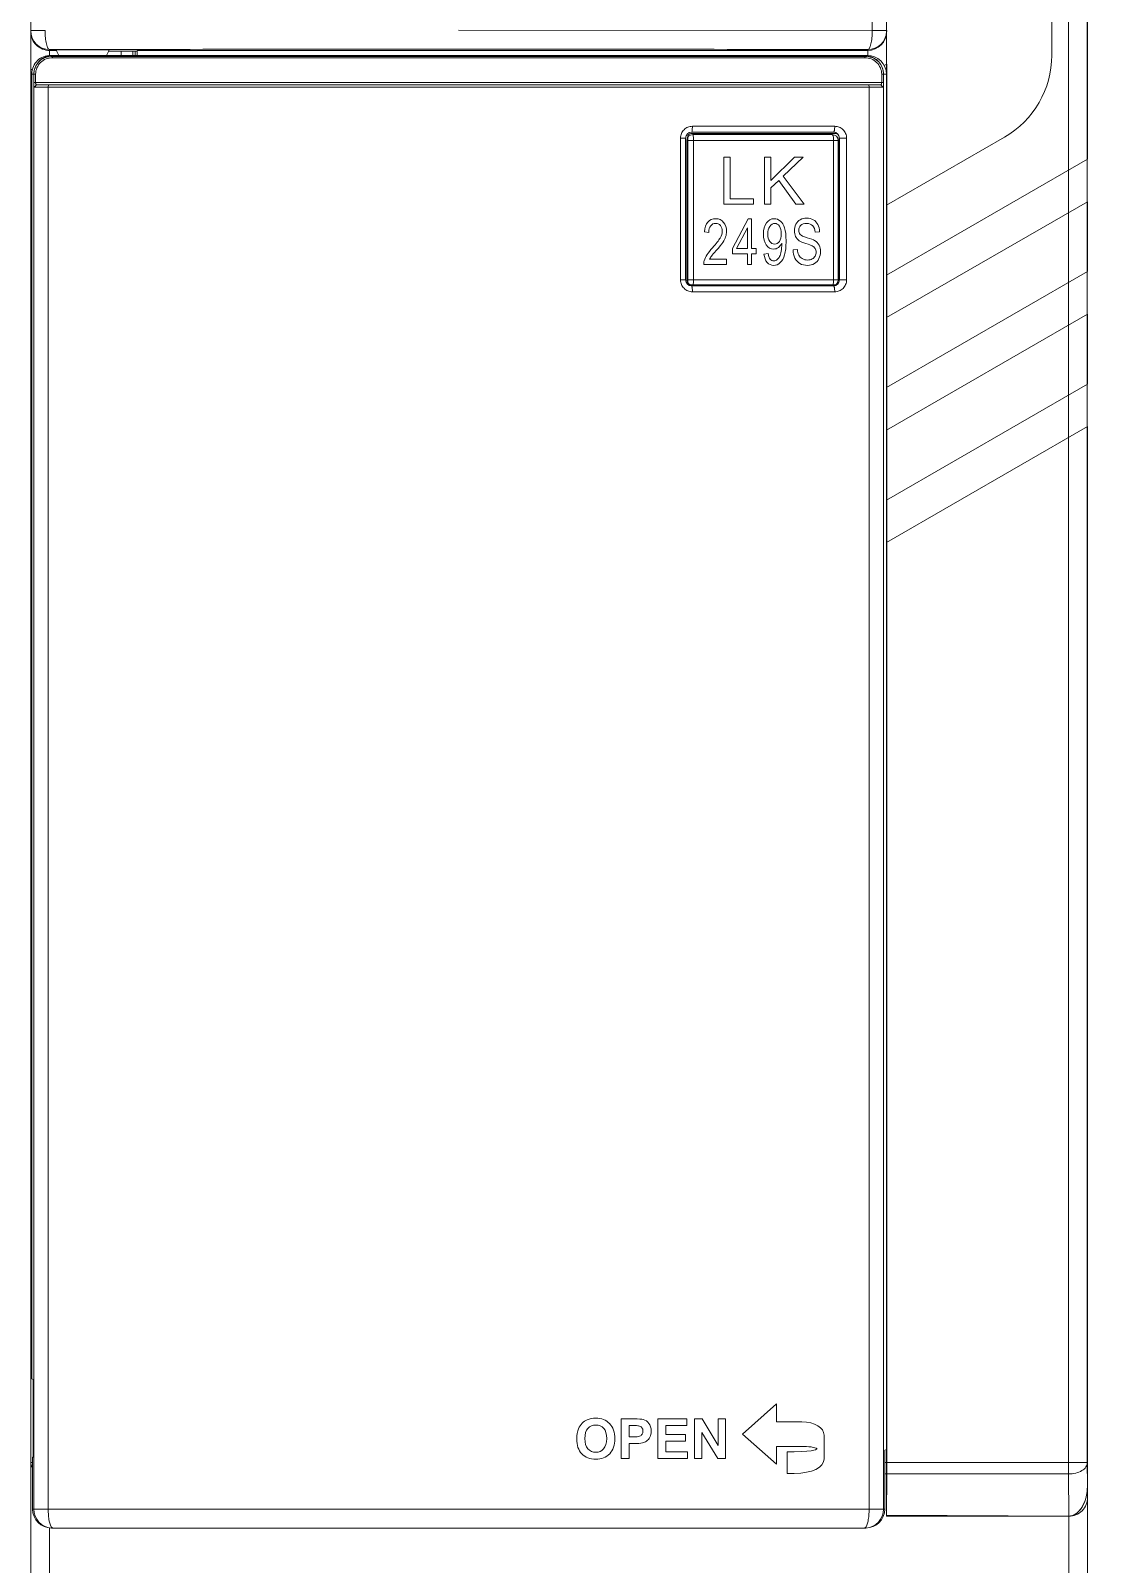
# Model space of a CAD drawing. Header units: millimetres. Extents: x 33157 to 59611, y -29750 to 1750.
# Drawn here: x 53813.7 to 53858.6, y -739.2 to -674.3 of the extents above; entities that cross this region are included whole.
import ezdxf

# ---------------------------------------------------------------- set-up
doc = ezdxf.new("R2010")
doc.units = ezdxf.units.MM
doc.layers.get('0').update_dxf_attribs({"lineweight": 18})
doc.layers.add('layer 1', color=7, linetype='Continuous', lineweight=18)
doc.layers.add('细实线', color=7, linetype='Continuous', lineweight=20)

# ---------------------------------------------------------------- blocks, each defined once
blk = doc.blocks.new('lk249s')
at = {"layer": 'layer 1'}
for points, knots in [([(54157.33, -783.542), (54157.33, -783.542), (54158.046, -783.542), (54158.046, -783.542), (54158.258, -783.542), (54158.462, -783.626), (54158.612, -783.776), (54158.762, -783.926), (54158.846, -784.13), (54158.846, -784.342), (54158.846, -784.342), (54158.846, -849.133), (54158.846, -849.133), (54158.846, -849.133), (54150.346, -854.036), (54150.346, -854.036), (54150.346, -854.036), (54150.347, -851.083), (54150.347, -851.083), (54150.347, -851.083), (54155.33, -848.206), (54155.33, -848.206), (54156.568, -847.491), (54157.33, -846.171), (54157.33, -844.741), (54157.33, -844.741), (54157.33, -783.542), (54157.33, -783.542)], [0, 0, 0, 0, 140214.61776, 140214.61776, 140214.61776, 280429.23552, 280429.23552, 280429.23552, 420643.85328, 420643.85328, 420643.85328, 560858.47104, 560858.47104, 560858.47104, 701073.0888, 701073.0888, 701073.0888, 841287.706559, 841287.706559, 841287.706559, 981502.324319, 981502.324319, 981502.324319, 1121716.942079, 1121716.942079, 1121716.942079, 1261931.559839, 1261931.559839, 1261931.559839, 1261931.559839]), ([(54143.455, -851.043), (54143.455, -851.043), (54143.455, -849.043), (54143.455, -849.043), (54143.455, -849.043), (54143.723, -849.043), (54143.723, -849.043), (54143.723, -849.043), (54143.723, -850.809), (54143.723, -850.809), (54143.723, -850.809), (54144.717, -850.809), (54144.717, -850.809), (54144.717, -850.809), (54144.717, -851.043), (54144.717, -851.043), (54144.717, -851.043), (54143.455, -851.043), (54143.455, -851.043)], [0, 0, 0, 0, 144611.82495, 144611.82495, 144611.82495, 289223.6499, 289223.6499, 289223.6499, 433835.47485, 433835.47485, 433835.47485, 578447.2998, 578447.2998, 578447.2998, 723059.12475, 723059.12475, 723059.12475, 867670.949699, 867670.949699, 867670.949699, 867670.949699]), ([(54145.182, -851.043), (54145.182, -851.043), (54145.182, -849.043), (54145.182, -849.043), (54145.182, -849.043), (54145.45, -849.043), (54145.45, -849.043), (54145.45, -849.043), (54145.45, -850.035), (54145.45, -850.035), (54145.45, -850.035), (54146.454, -849.043), (54146.454, -849.043), (54146.454, -849.043), (54146.816, -849.043), (54146.816, -849.043), (54146.816, -849.043), (54145.968, -849.854), (54145.968, -849.854), (54145.968, -849.854), (54146.853, -851.043), (54146.853, -851.043), (54146.853, -851.043), (54146.5, -851.043), (54146.5, -851.043), (54146.5, -851.043), (54145.781, -850.034), (54145.781, -850.034), (54145.781, -850.034), (54145.45, -850.351), (54145.45, -850.351), (54145.45, -850.351), (54145.45, -851.043), (54145.45, -851.043), (54145.45, -851.043), (54145.182, -851.043), (54145.182, -851.043)], [0, 0, 0, 0, 138182.861703, 138182.861703, 138182.861703, 276365.723407, 276365.723407, 276365.723407, 414548.58511, 414548.58511, 414548.58511, 552731.446814, 552731.446814, 552731.446814, 690914.308517, 690914.308517, 690914.308517, 829097.170221, 829097.170221, 829097.170221, 967280.031924, 967280.031924, 967280.031924, 1105462.893628, 1105462.893628, 1105462.893628, 1243645.755331, 1243645.755331, 1243645.755331, 1381828.617034, 1381828.617034, 1381828.617034, 1520011.478738, 1520011.478738, 1520011.478738, 1658194.340441, 1658194.340441, 1658194.340441, 1658194.340441]), ([(54150.346, -855.836), (54150.346, -855.836), (54158.846, -850.933), (54158.846, -850.933), (54158.846, -850.933), (54158.846, -853.891), (54158.846, -853.891), (54158.846, -853.891), (54150.346, -858.794), (54150.346, -858.794), (54150.346, -858.794), (54150.346, -855.836), (54150.346, -855.836)], [0, 0, 0, 0, 151068.828624, 151068.828624, 151068.828624, 302137.657249, 302137.657249, 302137.657249, 453206.485873, 453206.485873, 453206.485873, 604275.314497, 604275.314497, 604275.314497, 604275.314497]), ([(54143.578, -853.367), (54143.578, -853.367), (54143.578, -853.594), (54143.578, -853.594), (54143.578, -853.594), (54142.61, -853.594), (54142.61, -853.594), (54142.609, -853.537), (54142.616, -853.482), (54142.631, -853.429), (54142.656, -853.342), (54142.696, -853.256), (54142.751, -853.171), (54142.805, -853.087), (54142.884, -852.99), (54142.985, -852.88), (54143.143, -852.707), (54143.251, -852.571), (54143.307, -852.47), (54143.364, -852.369), (54143.392, -852.273), (54143.392, -852.183), (54143.392, -852.089), (54143.366, -852.01), (54143.315, -851.945), (54143.264, -851.881), (54143.198, -851.848), (54143.116, -851.848), (54143.029, -851.848), (54142.959, -851.883), (54142.907, -851.951), (54142.855, -852.019), (54142.829, -852.114), (54142.828, -852.235), (54142.828, -852.235), (54142.645, -852.21), (54142.645, -852.21), (54142.657, -852.028), (54142.705, -851.89), (54142.787, -851.794), (54142.87, -851.699), (54142.981, -851.651), (54143.12, -851.651), (54143.26, -851.651), (54143.371, -851.702), (54143.453, -851.806), (54143.535, -851.909), (54143.576, -852.037), (54143.576, -852.189), (54143.576, -852.266), (54143.564, -852.342), (54143.539, -852.417), (54143.516, -852.492), (54143.476, -852.571), (54143.42, -852.654), (54143.365, -852.736), (54143.272, -852.85), (54143.144, -852.994), (54143.036, -853.114), (54142.967, -853.195), (54142.936, -853.238), (54142.905, -853.281), (54142.88, -853.324), (54142.86, -853.367), (54142.86, -853.367), (54143.578, -853.367), (54143.578, -853.367)], [0, 0, 0, 0, 135257.791709, 135257.791709, 135257.791709, 270515.583418, 270515.583418, 270515.583418, 405773.375126, 405773.375126, 405773.375126, 541031.166835, 541031.166835, 541031.166835, 676288.958544, 676288.958544, 676288.958544, 811546.750253, 811546.750253, 811546.750253, 946804.541962, 946804.541962, 946804.541962, 1082062.33367, 1082062.33367, 1082062.33367, 1217320.125379, 1217320.125379, 1217320.125379, 1352577.917088, 1352577.917088, 1352577.917088, 1487835.708797, 1487835.708797, 1487835.708797, 1623093.500505, 1623093.500505, 1623093.500505, 1758351.292214, 1758351.292214, 1758351.292214, 1893609.083923, 1893609.083923, 1893609.083923, 2028866.875632, 2028866.875632, 2028866.875632, 2164124.667341, 2164124.667341, 2164124.667341, 2299382.459049, 2299382.459049, 2299382.459049, 2434640.250758, 2434640.250758, 2434640.250758, 2569898.042467, 2569898.042467, 2569898.042467, 2705155.834176, 2705155.834176, 2705155.834176, 2840413.625885, 2840413.625885, 2840413.625885, 2975671.417593, 2975671.417593, 2975671.417593, 2975671.417593]), ([(54144.459, -853.594), (54144.459, -853.594), (54144.459, -853.132), (54144.459, -853.132), (54144.459, -853.132), (54143.824, -853.132), (54143.824, -853.132), (54143.824, -853.132), (54143.824, -852.913), (54143.824, -852.913), (54143.824, -852.913), (54144.491, -851.659), (54144.491, -851.659), (54144.491, -851.659), (54144.638, -851.659), (54144.638, -851.659), (54144.638, -851.659), (54144.638, -852.913), (54144.638, -852.913), (54144.638, -852.913), (54144.836, -852.913), (54144.836, -852.913), (54144.836, -852.913), (54144.836, -853.132), (54144.836, -853.132), (54144.836, -853.132), (54144.638, -853.132), (54144.638, -853.132), (54144.638, -853.132), (54144.638, -853.594), (54144.638, -853.594), (54144.638, -853.594), (54144.459, -853.594), (54144.459, -853.594)], [0, 0, 0, 0, 138731.187076, 138731.187076, 138731.187076, 277462.374152, 277462.374152, 277462.374152, 416193.561228, 416193.561228, 416193.561228, 554924.748304, 554924.748304, 554924.748304, 693655.93538, 693655.93538, 693655.93538, 832387.122456, 832387.122456, 832387.122456, 971118.309532, 971118.309532, 971118.309532, 1109849.496608, 1109849.496608, 1109849.496608, 1248580.683684, 1248580.683684, 1248580.683684, 1387311.87076, 1387311.87076, 1387311.87076, 1526043.057836, 1526043.057836, 1526043.057836, 1526043.057836]), ([(54145.16, -853.145), (54145.16, -853.145), (54145.332, -853.126), (54145.332, -853.126), (54145.346, -853.234), (54145.374, -853.311), (54145.415, -853.359), (54145.456, -853.407), (54145.509, -853.432), (54145.574, -853.432), (54145.629, -853.432), (54145.677, -853.415), (54145.719, -853.381), (54145.761, -853.348), (54145.795, -853.303), (54145.821, -853.247), (54145.847, -853.191), (54145.869, -853.116), (54145.887, -853.021), (54145.905, -852.926), (54145.914, -852.829), (54145.914, -852.73), (54145.914, -852.72), (54145.914, -852.704), (54145.913, -852.682), (54145.878, -852.758), (54145.829, -852.82), (54145.767, -852.867), (54145.705, -852.914), (54145.637, -852.937), (54145.565, -852.937), (54145.445, -852.937), (54145.342, -852.879), (54145.259, -852.763), (54145.175, -852.647), (54145.134, -852.494), (54145.134, -852.304), (54145.134, -852.108), (54145.177, -851.95), (54145.265, -851.83), (54145.352, -851.711), (54145.461, -851.651), (54145.592, -851.651), (54145.687, -851.651), (54145.774, -851.685), (54145.853, -851.753), (54145.931, -851.82), (54145.991, -851.917), (54146.032, -852.042), (54146.073, -852.168), (54146.093, -852.349), (54146.093, -852.586), (54146.093, -852.834), (54146.073, -853.03), (54146.032, -853.177), (54145.992, -853.324), (54145.931, -853.435), (54145.851, -853.511), (54145.771, -853.588), (54145.678, -853.626), (54145.57, -853.626), (54145.456, -853.626), (54145.363, -853.584), (54145.29, -853.5), (54145.218, -853.416), (54145.175, -853.298), (54145.16, -853.145)], [0, 0, 0, 0, 135265.786695, 135265.786695, 135265.786695, 270531.57339, 270531.57339, 270531.57339, 405797.360086, 405797.360086, 405797.360086, 541063.146781, 541063.146781, 541063.146781, 676328.933476, 676328.933476, 676328.933476, 811594.720171, 811594.720171, 811594.720171, 946860.506867, 946860.506867, 946860.506867, 1082126.293562, 1082126.293562, 1082126.293562, 1217392.080257, 1217392.080257, 1217392.080257, 1352657.866952, 1352657.866952, 1352657.866952, 1487923.653648, 1487923.653648, 1487923.653648, 1623189.440343, 1623189.440343, 1623189.440343, 1758455.227038, 1758455.227038, 1758455.227038, 1893721.013733, 1893721.013733, 1893721.013733, 2028986.800429, 2028986.800429, 2028986.800429, 2164252.587124, 2164252.587124, 2164252.587124, 2299518.373819, 2299518.373819, 2299518.373819, 2434784.160514, 2434784.160514, 2434784.160514, 2570049.94721, 2570049.94721, 2570049.94721, 2705315.733905, 2705315.733905, 2705315.733905, 2840581.5206, 2840581.5206, 2840581.5206, 2975847.307295, 2975847.307295, 2975847.307295, 2975847.307295]), ([(54145.893, -852.292), (54145.893, -852.156), (54145.866, -852.048), (54145.811, -851.968), (54145.757, -851.888), (54145.691, -851.848), (54145.614, -851.848), (54145.533, -851.848), (54145.464, -851.891), (54145.405, -851.977), (54145.347, -852.063), (54145.317, -852.175), (54145.317, -852.312), (54145.317, -852.435), (54145.345, -852.535), (54145.401, -852.611), (54145.456, -852.688), (54145.526, -852.726), (54145.609, -852.726), (54145.692, -852.726), (54145.759, -852.688), (54145.813, -852.611), (54145.866, -852.535), (54145.893, -852.428), (54145.893, -852.292)], [0, 0, 0, 0, 141405.743694, 141405.743694, 141405.743694, 282811.487388, 282811.487388, 282811.487388, 424217.231081, 424217.231081, 424217.231081, 565622.974775, 565622.974775, 565622.974775, 707028.718469, 707028.718469, 707028.718469, 848434.462163, 848434.462163, 848434.462163, 989840.205856, 989840.205856, 989840.205856, 1131245.94955, 1131245.94955, 1131245.94955, 1131245.94955]), ([(54146.39, -852.972), (54146.39, -852.972), (54146.572, -852.951), (54146.572, -852.951), (54146.58, -853.048), (54146.6, -853.128), (54146.632, -853.19), (54146.664, -853.252), (54146.713, -853.303), (54146.779, -853.342), (54146.845, -853.38), (54146.92, -853.399), (54147.003, -853.399), (54147.077, -853.399), (54147.142, -853.385), (54147.198, -853.356), (54147.255, -853.326), (54147.297, -853.286), (54147.324, -853.235), (54147.352, -853.184), (54147.366, -853.129), (54147.366, -853.07), (54147.366, -853.009), (54147.353, -852.957), (54147.326, -852.911), (54147.3, -852.866), (54147.256, -852.828), (54147.194, -852.797), (54147.155, -852.777), (54147.069, -852.746), (54146.934, -852.703), (54146.8, -852.66), (54146.706, -852.62), (54146.652, -852.582), (54146.582, -852.534), (54146.531, -852.473), (54146.497, -852.402), (54146.462, -852.33), (54146.445, -852.25), (54146.445, -852.161), (54146.445, -852.063), (54146.466, -851.971), (54146.508, -851.887), (54146.55, -851.801), (54146.611, -851.737), (54146.692, -851.693), (54146.772, -851.649), (54146.861, -851.627), (54146.96, -851.627), (54147.068, -851.627), (54147.163, -851.65), (54147.246, -851.696), (54147.329, -851.742), (54147.392, -851.81), (54147.437, -851.9), (54147.482, -851.99), (54147.505, -852.091), (54147.509, -852.205), (54147.509, -852.205), (54147.323, -852.224), (54147.323, -852.224), (54147.313, -852.102), (54147.279, -852.01), (54147.222, -851.947), (54147.164, -851.885), (54147.079, -851.854), (54146.967, -851.854), (54146.85, -851.854), (54146.765, -851.882), (54146.711, -851.939), (54146.658, -851.996), (54146.631, -852.064), (54146.631, -852.144), (54146.631, -852.214), (54146.65, -852.271), (54146.688, -852.316), (54146.725, -852.36), (54146.822, -852.407), (54146.979, -852.454), (54147.137, -852.501), (54147.244, -852.542), (54147.303, -852.577), (54147.388, -852.629), (54147.451, -852.694), (54147.491, -852.774), (54147.532, -852.853), (54147.552, -852.944), (54147.552, -853.048), (54147.552, -853.151), (54147.529, -853.248), (54147.485, -853.339), (54147.44, -853.429), (54147.377, -853.5), (54147.293, -853.551), (54147.21, -853.601), (54147.117, -853.626), (54147.012, -853.626), (54146.88, -853.626), (54146.77, -853.601), (54146.68, -853.55), (54146.591, -853.499), (54146.521, -853.422), (54146.471, -853.32), (54146.42, -853.217), (54146.393, -853.102), (54146.39, -852.972)], [0, 0, 0, 0, 133951.930236, 133951.930236, 133951.930236, 267903.860471, 267903.860471, 267903.860471, 401855.790707, 401855.790707, 401855.790707, 535807.720943, 535807.720943, 535807.720943, 669759.651179, 669759.651179, 669759.651179, 803711.581414, 803711.581414, 803711.581414, 937663.51165, 937663.51165, 937663.51165, 1071615.441886, 1071615.441886, 1071615.441886, 1205567.372122, 1205567.372122, 1205567.372122, 1339519.302357, 1339519.302357, 1339519.302357, 1473471.232593, 1473471.232593, 1473471.232593, 1607423.162829, 1607423.162829, 1607423.162829, 1741375.093065, 1741375.093065, 1741375.093065, 1875327.0233, 1875327.0233, 1875327.0233, 2009278.953536, 2009278.953536, 2009278.953536, 2143230.883772, 2143230.883772, 2143230.883772, 2277182.814008, 2277182.814008, 2277182.814008, 2411134.744243, 2411134.744243, 2411134.744243, 2545086.674479, 2545086.674479, 2545086.674479, 2679038.604715, 2679038.604715, 2679038.604715, 2812990.534951, 2812990.534951, 2812990.534951, 2946942.465186, 2946942.465186, 2946942.465186, 3080894.395422, 3080894.395422, 3080894.395422, 3214846.325658, 3214846.325658, 3214846.325658, 3348798.255894, 3348798.255894, 3348798.255894, 3482750.186129, 3482750.186129, 3482750.186129, 3616702.116365, 3616702.116365, 3616702.116365, 3750654.046601, 3750654.046601, 3750654.046601, 3884605.976836, 3884605.976836, 3884605.976836, 4018557.907072, 4018557.907072, 4018557.907072, 4152509.837308, 4152509.837308, 4152509.837308, 4286461.767544, 4286461.767544, 4286461.767544, 4420413.697779, 4420413.697779, 4420413.697779, 4554365.628015, 4554365.628015, 4554365.628015, 4688317.558251, 4688317.558251, 4688317.558251, 4688317.558251]), ([(54144.459, -852.913), (54144.459, -852.913), (54144.459, -852.042), (54144.459, -852.042), (54144.459, -852.042), (54144, -852.913), (54144, -852.913), (54144, -852.913), (54144.459, -852.913), (54144.459, -852.913)], [0, 0, 0, 0, 157338.812983, 157338.812983, 157338.812983, 314677.625966, 314677.625966, 314677.625966, 472016.438949, 472016.438949, 472016.438949, 472016.438949]), ([(54150.346, -860.594), (54150.346, -860.594), (54158.846, -855.691), (54158.846, -855.691), (54158.846, -855.691), (54158.846, -858.648), (54158.846, -858.648), (54158.846, -858.648), (54150.346, -863.552), (54150.346, -863.552), (54150.346, -863.552), (54150.346, -860.594), (54150.346, -860.594)], [0, 0, 0, 0, 151075.559889, 151075.559889, 151075.559889, 302151.119779, 302151.119779, 302151.119779, 453226.679668, 453226.679668, 453226.679668, 604302.239558, 604302.239558, 604302.239558, 604302.239558]), ([(54150.346, -906.542), (54150.346, -906.542), (54150.346, -865.352), (54150.346, -865.352), (54150.346, -865.352), (54158.846, -860.448), (54158.846, -860.448), (54158.846, -860.448), (54158.846, -905.742), (54158.846, -905.742), (54158.847, -905.954), (54158.762, -906.157), (54158.613, -906.308), (54158.463, -906.458), (54158.258, -906.542), (54158.046, -906.542), (54158.046, -906.542), (54150.346, -906.542), (54150.346, -906.542)], [0, 0, 0, 0, 144617.358943, 144617.358943, 144617.358943, 289234.717886, 289234.717886, 289234.717886, 433852.076828, 433852.076828, 433852.076828, 578469.435771, 578469.435771, 578469.435771, 723086.794714, 723086.794714, 723086.794714, 867704.153657, 867704.153657, 867704.153657, 867704.153657]), ([(54147.702, -904.098), (54147.702, -904.098), (54147.702, -903.114), (54147.702, -903.114), (54147.691, -902.8), (54147.322, -902.546), (54146.759, -902.546), (54146.759, -902.546), (54145.693, -902.546), (54145.693, -902.546), (54145.693, -902.546), (54145.693, -901.792), (54145.693, -901.792), (54145.693, -901.792), (54144.246, -903.066), (54144.246, -903.066), (54144.246, -903.066), (54145.693, -904.34), (54145.693, -904.34), (54145.693, -904.34), (54145.693, -903.587), (54145.693, -903.587), (54145.693, -903.587), (54146.759, -903.587), (54146.759, -903.587), (54147.02, -903.587), (54147.339, -903.621), (54147.407, -903.693), (54147.401, -903.691), (54147.36, -903.809), (54146.44, -903.811), (54146.335, -903.811), (54146.137, -903.811), (54146.137, -903.811), (54146.137, -903.811), (54146.137, -904.729), (54146.137, -904.729), (54146.137, -904.729), (54146.44, -904.729), (54146.44, -904.729), (54147.206, -904.729), (54147.702, -904.481), (54147.702, -904.109), (54147.702, -904.068), (54147.697, -904.058), (54147.702, -904.098)], [0, 0, 0, 0, 136933.129198, 136933.129198, 136933.129198, 273866.258396, 273866.258396, 273866.258396, 410799.387593, 410799.387593, 410799.387593, 547732.516791, 547732.516791, 547732.516791, 684665.645989, 684665.645989, 684665.645989, 821598.775187, 821598.775187, 821598.775187, 958531.904385, 958531.904385, 958531.904385, 1095465.033583, 1095465.033583, 1095465.033583, 1232398.16278, 1232398.16278, 1232398.16278, 1369331.291978, 1369331.291978, 1369331.291978, 1506264.421176, 1506264.421176, 1506264.421176, 1643197.550374, 1643197.550374, 1643197.550374, 1780130.679572, 1780130.679572, 1780130.679572, 1917063.808769, 1917063.808769, 1917063.808769, 2053996.937967, 2053996.937967, 2053996.937967, 2053996.937967]), ([(54137.238, -903.271), (54137.238, -903.1), (54137.263, -902.957), (54137.314, -902.841), (54137.352, -902.756), (54137.404, -902.679), (54137.469, -902.612), (54137.534, -902.544), (54137.606, -902.494), (54137.684, -902.461), (54137.788, -902.417), (54137.907, -902.395), (54138.043, -902.395), (54138.289, -902.395), (54138.485, -902.471), (54138.632, -902.624), (54138.779, -902.777), (54138.853, -902.99), (54138.853, -903.263), (54138.853, -903.533), (54138.78, -903.745), (54138.634, -903.897), (54138.488, -904.05), (54138.292, -904.127), (54138.048, -904.127), (54137.8, -904.127), (54137.603, -904.051), (54137.457, -903.899), (54137.311, -903.747), (54137.238, -903.538), (54137.238, -903.271)], [0, 0, 0, 0, 139522.416714, 139522.416714, 139522.416714, 279044.833429, 279044.833429, 279044.833429, 418567.250143, 418567.250143, 418567.250143, 558089.666857, 558089.666857, 558089.666857, 697612.083571, 697612.083571, 697612.083571, 837134.500286, 837134.500286, 837134.500286, 976656.917, 976656.917, 976656.917, 1116179.333714, 1116179.333714, 1116179.333714, 1255701.750428, 1255701.750428, 1255701.750428, 1395224.167143, 1395224.167143, 1395224.167143, 1395224.167143]), ([(54139.115, -904.096), (54139.115, -904.096), (54139.115, -902.425), (54139.115, -902.425), (54139.115, -902.425), (54139.654, -902.425), (54139.654, -902.425), (54139.858, -902.425), (54139.991, -902.433), (54140.053, -902.45), (54140.148, -902.475), (54140.228, -902.53), (54140.292, -902.614), (54140.356, -902.698), (54140.389, -902.806), (54140.389, -902.939), (54140.389, -903.042), (54140.37, -903.128), (54140.333, -903.198), (54140.296, -903.268), (54140.249, -903.323), (54140.192, -903.363), (54140.135, -903.403), (54140.077, -903.429), (54140.018, -903.442), (54139.938, -903.458), (54139.822, -903.466), (54139.671, -903.466), (54139.671, -903.466), (54139.452, -903.466), (54139.452, -903.466), (54139.452, -903.466), (54139.452, -904.096), (54139.452, -904.096), (54139.452, -904.096), (54139.115, -904.096), (54139.115, -904.096)], [0, 0, 0, 0, 138238.822325, 138238.822325, 138238.822325, 276477.644649, 276477.644649, 276477.644649, 414716.466974, 414716.466974, 414716.466974, 552955.289299, 552955.289299, 552955.289299, 691194.111623, 691194.111623, 691194.111623, 829432.933948, 829432.933948, 829432.933948, 967671.756272, 967671.756272, 967671.756272, 1105910.578597, 1105910.578597, 1105910.578597, 1244149.400922, 1244149.400922, 1244149.400922, 1382388.223246, 1382388.223246, 1382388.223246, 1520627.045571, 1520627.045571, 1520627.045571, 1658865.867896, 1658865.867896, 1658865.867896, 1658865.867896]), ([(54140.665, -904.096), (54140.665, -904.096), (54140.665, -902.425), (54140.665, -902.425), (54140.665, -902.425), (54141.897, -902.425), (54141.897, -902.425), (54141.897, -902.425), (54141.897, -902.707), (54141.897, -902.707), (54141.897, -902.707), (54141.002, -902.707), (54141.002, -902.707), (54141.002, -902.707), (54141.002, -903.079), (54141.002, -903.079), (54141.002, -903.079), (54141.834, -903.079), (54141.834, -903.079), (54141.834, -903.079), (54141.834, -903.361), (54141.834, -903.361), (54141.834, -903.361), (54141.002, -903.361), (54141.002, -903.361), (54141.002, -903.361), (54141.002, -903.814), (54141.002, -903.814), (54141.002, -903.814), (54141.929, -903.814), (54141.929, -903.814), (54141.929, -903.814), (54141.929, -904.096), (54141.929, -904.096), (54141.929, -904.096), (54140.665, -904.096), (54140.665, -904.096)], [0, 0, 0, 0, 138240.881048, 138240.881048, 138240.881048, 276481.762096, 276481.762096, 276481.762096, 414722.643143, 414722.643143, 414722.643143, 552963.524191, 552963.524191, 552963.524191, 691204.405239, 691204.405239, 691204.405239, 829445.286287, 829445.286287, 829445.286287, 967686.167335, 967686.167335, 967686.167335, 1105927.048382, 1105927.048382, 1105927.048382, 1244167.92943, 1244167.92943, 1244167.92943, 1382408.810478, 1382408.810478, 1382408.810478, 1520649.691526, 1520649.691526, 1520649.691526, 1658890.572574, 1658890.572574, 1658890.572574, 1658890.572574]), ([(54142.215, -904.096), (54142.215, -904.096), (54142.215, -902.425), (54142.215, -902.425), (54142.215, -902.425), (54142.542, -902.425), (54142.542, -902.425), (54142.542, -902.425), (54143.226, -903.545), (54143.226, -903.545), (54143.226, -903.545), (54143.226, -902.425), (54143.226, -902.425), (54143.226, -902.425), (54143.538, -902.425), (54143.538, -902.425), (54143.538, -902.425), (54143.538, -904.096), (54143.538, -904.096), (54143.538, -904.096), (54143.201, -904.096), (54143.201, -904.096), (54143.201, -904.096), (54142.527, -902.998), (54142.527, -902.998), (54142.527, -902.998), (54142.527, -904.096), (54142.527, -904.096), (54142.527, -904.096), (54142.215, -904.096), (54142.215, -904.096)], [0, 0, 0, 0, 139532.2887, 139532.2887, 139532.2887, 279064.577399, 279064.577399, 279064.577399, 418596.866099, 418596.866099, 418596.866099, 558129.154798, 558129.154798, 558129.154798, 697661.443498, 697661.443498, 697661.443498, 837193.732197, 837193.732197, 837193.732197, 976726.020897, 976726.020897, 976726.020897, 1116258.309596, 1116258.309596, 1116258.309596, 1255790.598296, 1255790.598296, 1255790.598296, 1395322.886995, 1395322.886995, 1395322.886995, 1395322.886995]), ([(54137.584, -903.259), (54137.584, -903.449), (54137.628, -903.592), (54137.715, -903.69), (54137.802, -903.788), (54137.913, -903.837), (54138.047, -903.837), (54138.181, -903.837), (54138.291, -903.789), (54138.378, -903.692), (54138.464, -903.594), (54138.507, -903.449), (54138.507, -903.255), (54138.507, -903.063), (54138.465, -902.92), (54138.381, -902.826), (54138.297, -902.731), (54138.186, -902.684), (54138.047, -902.684), (54137.908, -902.684), (54137.796, -902.732), (54137.711, -902.827), (54137.627, -902.923), (54137.584, -903.067), (54137.584, -903.259)], [0, 0, 0, 0, 141453.791817, 141453.791817, 141453.791817, 282907.583634, 282907.583634, 282907.583634, 424361.375451, 424361.375451, 424361.375451, 565815.167268, 565815.167268, 565815.167268, 707268.959085, 707268.959085, 707268.959085, 848722.750902, 848722.750902, 848722.750902, 990176.542719, 990176.542719, 990176.542719, 1131630.334536, 1131630.334536, 1131630.334536, 1131630.334536]), ([(54139.452, -902.707), (54139.452, -902.707), (54139.452, -903.184), (54139.452, -903.184), (54139.452, -903.184), (54139.635, -903.184), (54139.635, -903.184), (54139.767, -903.184), (54139.855, -903.175), (54139.9, -903.157), (54139.944, -903.14), (54139.979, -903.112), (54140.004, -903.075), (54140.03, -903.037), (54140.042, -902.994), (54140.042, -902.944), (54140.042, -902.883), (54140.025, -902.833), (54139.989, -902.793), (54139.954, -902.754), (54139.909, -902.729), (54139.855, -902.719), (54139.815, -902.711), (54139.735, -902.707), (54139.614, -902.707), (54139.614, -902.707), (54139.452, -902.707), (54139.452, -902.707)], [0, 0, 0, 0, 140335.261253, 140335.261253, 140335.261253, 280670.522507, 280670.522507, 280670.522507, 421005.78376, 421005.78376, 421005.78376, 561341.045013, 561341.045013, 561341.045013, 701676.306267, 701676.306267, 701676.306267, 842011.56752, 842011.56752, 842011.56752, 982346.828773, 982346.828773, 982346.828773, 1122682.090027, 1122682.090027, 1122682.090027, 1263017.35128, 1263017.35128, 1263017.35128, 1263017.35128])]:
    blk.add_open_spline(points, degree=3, knots=knots, dxfattribs=at)
at = {"layer": 'layer 1', "lineweight": 9}
blk.add_open_spline([(54142.071, -848.047), (54142.071, -848.047), (54148.197, -848.047), (54148.197, -848.047), (54148.272, -848.047), (54148.334, -848.119), (54148.334, -848.207), (54148.334, -848.207), (54148.334, -854.287), (54148.334, -854.287), (54148.334, -854.375), (54148.272, -854.447), (54148.197, -854.447), (54148.197, -854.447), (54142.071, -854.447), (54142.071, -854.447), (54141.996, -854.447), (54141.934, -854.375), (54141.934, -854.287), (54141.934, -854.287), (54141.934, -848.207), (54141.934, -848.207), (54141.934, -848.119), (54141.996, -848.047), (54142.071, -848.047)], degree=3, knots=[0, 0, 0, 0, 141393.080385, 141393.080385, 141393.080385, 282786.16077, 282786.16077, 282786.16077, 424179.241155, 424179.241155, 424179.241155, 565572.32154, 565572.32154, 565572.32154, 706965.401925, 706965.401925, 706965.401925, 848358.48231, 848358.48231, 848358.48231, 989751.562695, 989751.562695, 989751.562695, 1131144.64308, 1131144.64308, 1131144.64308, 1131144.64308], dxfattribs=at)

msp = doc.modelspace()

# ---------------------------------------------------------------- linework, layer by layer
at = {"linetype": 'Continuous'}
for p, q in [((53813.741, -609.979), (53813.741, -774.373)), ((53849.334, -674.334), (53849.334, -609.979)), ((53849.941, -609.979), (53849.941, -737.139)), ((53857.634, -735.392), (53857.634, -614.185)), ((53858.428, -734.912), (53858.428, -614.985)), ((53814.347, -674.334), (53813.741, -674.334)), ((53831.841, -674.316), (53849.334, -674.334)), ((53849.941, -674.334), (53849.334, -674.334)), ((53849.954, -674.334), (53849.954, -674.372)), ((53814.541, -675.379), (53814.541, -675.134)), ((53814.832, -675.172), (53814.541, -675.172)), ((53814.58, -675.379), (53849.119, -675.379)), ((53817.049, -675.196), (53818.241, -675.196)), ((53817.562, -675.379), (53817.562, -675.196)), ((53818.062, -675.379), (53818.062, -675.196)), ((53818.163, -675.196), (53818.163, -675.379)), ((53818.241, -675.379), (53818.241, -675.172)), ((53849.141, -675.172), (53818.241, -675.172)), ((53849.141, -675.134), (53849.141, -675.381)), ((53813.741, -675.972), (53813.817, -675.972)), ((53849.025, -675.479), (53814.656, -675.479)), ((53814.659, -675.433), (53849.022, -675.433)), ((53849.954, -675.757), (53849.954, -734.912)), ((53813.786, -676.179), (53813.786, -731.368)), ((53813.786, -676.179), (53813.95, -676.179)), ((53813.875, -676.179), (53813.875, -736.879)), ((53813.875, -676.529), (53813.876, -676.179)), ((53813.875, -676.529), (53813.95, -676.529)), ((53813.95, -676.179), (53813.95, -676.529)), ((53813.95, -676.529), (53849.806, -676.529)), ((53814.02, -676.629), (53849.661, -676.629)), ((53849.731, -676.529), (53849.731, -676.179)), ((53849.731, -676.179), (53849.941, -676.179)), ((53849.806, -676.179), (53849.806, -676.529)), ((53849.806, -736.879), (53849.806, -676.179)), ((53849.941, -734.352), (53849.941, -676.179)), ((53813.926, -676.729), (53849.755, -676.729)), ((53814.483, -676.729), (53814.483, -736.879)), ((53849.198, -736.879), (53849.198, -676.729)), ((53841.691, -678.629), (53847.691, -678.629)), ((53841.725, -678.379), (53847.745, -678.379)), ((53841.223, -684.879), (53841.223, -678.879)), ((53841.223, -678.879), (53841.441, -678.879)), ((53841.441, -684.879), (53841.441, -678.879)), ((53841.491, -678.979), (53841.491, -684.879)), ((53841.491, -678.979), (53847.891, -678.979)), ((53847.641, -678.729), (53841.741, -678.729)), ((53841.775, -678.979), (53841.775, -684.879)), ((53847.695, -684.879), (53847.695, -678.979)), ((53847.891, -684.879), (53847.891, -678.979)), ((53847.941, -678.879), (53847.941, -684.879)), ((53848.247, -678.879), (53847.941, -678.879)), ((53848.247, -678.879), (53848.247, -684.879)), ((53841.223, -684.879), (53841.441, -684.879)), ((53841.491, -684.879), (53847.891, -684.879)), ((53848.247, -684.879), (53847.941, -684.879)), ((53847.691, -685.129), (53841.691, -685.129)), ((53847.745, -685.379), (53841.725, -685.379)), ((53841.741, -685.129), (53847.641, -685.129)), ((53813.786, -731.368), (53813.852, -731.39)), ((53813.852, -734.679), (53813.852, -731.39)), ((53849.941, -734.352), (53849.862, -734.379)), ((53849.862, -736.879), (53849.862, -734.379)), ((53813.819, -734.912), (53813.741, -734.912)), ((53813.852, -734.679), (53813.819, -734.679)), ((53813.819, -736.879), (53813.819, -734.679)), ((53849.862, -734.912), (53849.941, -734.912)), ((53849.954, -734.912), (53858.434, -734.912)), ((53858.434, -735.855), (53858.428, -734.912)), ((53849.862, -735.392), (53849.941, -735.392)), ((53849.952, -735.392), (53849.941, -737.179)), ((53857.634, -735.392), (53849.952, -735.392)), ((53857.646, -737.179), (53857.634, -735.392)), ((53858.434, -735.845), (53858.434, -774.373)), ((53813.819, -736.879), (53849.862, -736.879)), ((53814.541, -754.039), (53814.541, -737.679)), ((53814.619, -737.679), (53849.062, -737.679)), ((53857.641, -737.175), (53849.941, -737.139)), ((53849.941, -737.179), (53849.941, -737.139)), ((53849.941, -737.179), (53857.646, -737.179)), ((53857.641, -737.175), (53857.641, -754.039))]:
    msp.add_line(p, q, dxfattribs=at)
for centre, radius, start, end in [((53814.541, -674.334), 0.8, 180.00109, 270.00109), ((53814.541, -674.372), 0.8, 202.50109, 247.50109), ((53849.141, -674.334), 0.8, 269.99787, 357.40666), ((53849.14, -674.372), 0.8, 270.00388, 0.00323), ((53849.154, -674.334), 0.786, 357.35723, 359.99661), ((53814.675, -676.179), 0.8, 90.01368, 180.00732), ((53814.58, -676.178), 0.8, 89.99758, 133.29792), ((53831.689, -8620.857), 7945.741, 89.998902, 90.1236567), ((53815.941, -674.822), 1.156, 196.58667, 209.08506), ((53815.941, -674.822), 1.156, 330.91494, 343.41333), ((53831.88, -8717.598), 8042.482, 89.8770343, 90.0002758), ((53849.006, -676.178), 0.799, 81.96007, 89.97877), ((53849.006, -676.179), 0.8, 359.9931, 81.97639), ((53814.592, -676.13), 0.698, 88.8942, 90.50125), ((53814.658, -672.673), 2.76, 268.91645, 270.02016), ((53849.022, -672.589), 2.843, 270.01385, 270.53518), ((53849.024, -672.748), 2.684, 270.50617, 271.08856), ((53849.089, -676.131), 0.699, 88.00921, 91.10458), ((53849.141, -674.372), 1.599, 295.69773, 299.98661), ((53841.691, -678.879), 0.25, 90, 180), ((53847.691, -678.879), 0.25, 0, 90), ((53841.741, -678.979), 0.25, 90, 180), ((53847.641, -678.979), 0.25, 0, 90), ((53841.691, -684.879), 0.25, 180, 270), ((53841.741, -684.879), 0.25, 180, 270), ((53847.641, -684.879), 0.25, 270, 0), ((53847.691, -684.879), 0.25, 270, 0), ((53814.675, -736.879), 0.8, 179.99221, 266.08906), ((53849.006, -736.879), 0.8, 273.91094, 0.00779), ((53814.675, -736.885), 0.793, 266.06391, 269.99416), ((53849.006, -736.885), 0.793, 270.00584, 273.93609)]:
    msp.add_arc(centre, radius, start, end, dxfattribs=at)
for centre, major_axis, ratio, start_param, end_param in [((53849.14, -676.179), (-0.581, 0.566), 0.974157, 3.926991, 5.497787), ((53849.947, -734.912), (0, 0.8), 0.008727, 4.068888, 4.712389), ((53857.641, -735.842), (-0.003, 1.333), 0.599993, 3.137229, 4.708026), ((53857.64, -735.845), (-0.009, 1.333), 0.599992, 3.137666, 4.701481), ((53814.619, -736.879), (0.8, 0), 0.999657, 3.141593, 4.712389), ((53849.062, -736.879), (0.8, 0), 0.999657, 4.712389, 6.283185)]:
    msp.add_ellipse(centre, major_axis=major_axis, ratio=ratio, start_param=start_param, end_param=end_param, dxfattribs=at)
for points in [[(53813.801, -674.678), (53813.762, -674.582), (53813.741, -674.476), (53813.741, -674.372)], [(53814.541, -675.172), (53814.436, -675.172), (53814.331, -675.151), (53814.234, -675.111)]]:
    msp.add_open_spline(points, degree=3, dxfattribs=at)
for points, knots in [([(53814.541, -675.134), (53814.508, -675.133), (53814.464, -675.075), (53814.43, -674.992), (53814.389, -674.846), (53814.357, -674.625), (53814.347, -674.436), (53814.347, -674.334)], [0, 0, 0, 0, 83067.772715, 153141.45167, 242287.22432, 467690.566836, 729953.789257, 729953.789257, 729953.789257, 729953.789257]), ([(53849.334, -674.334), (53849.33, -674.436), (53849.327, -674.584), (53849.304, -674.772), (53849.279, -674.892), (53849.251, -674.991), (53849.219, -675.065), (53849.188, -675.118), (53849.155, -675.134), (53849.141, -675.134)], [0, 0, 0, 0, 354861.329966, 516503.516485, 660071.719926, 780948.289686, 875399.606973, 941939.267132, 992069.90905, 992069.90905, 992069.90905, 992069.90905]), ([(53814.606, -675.432), (53814.608, -675.428), (53814.618, -675.413), (53814.63, -675.4), (53814.64, -675.392)], [0, 0, 0, 0, 96001.011034, 338072.333267, 338072.333267, 338072.333267, 338072.333267]), ([(53814.64, -675.392), (53814.642, -675.39), (53814.653, -675.383), (53814.665, -675.379), (53814.675, -675.379)], [0, 0, 0, 0, 93662.903625, 338072.454936, 338072.454936, 338072.454936, 338072.454936]), ([(53817.049, -675.152), (53817.049, -675.151), (53817.037, -675.153), (53817.026, -675.149), (53816.997, -675.15), (53816.962, -675.148), (53816.915, -675.148), (53816.836, -675.147), (53816.715, -675.145), (53816.549, -675.144), (53816.36, -675.143), (53816.154, -675.143), (53815.941, -675.143), (53815.727, -675.143), (53815.521, -675.143), (53815.332, -675.144), (53815.166, -675.145), (53815.045, -675.147), (53814.966, -675.148), (53814.919, -675.148), (53814.884, -675.15), (53814.855, -675.149), (53814.844, -675.153), (53814.832, -675.151), (53814.832, -675.152)], [0, 0, 0, 0, 6908.4469, 27915.723006, 62847.764769, 111469.031384, 173326.537411, 247724.953231, 431267.772793, 655114.501921, 910676.748798, 1188048.517971, 1476491.219404, 1764933.920838, 2042305.69001, 2297867.936887, 2521714.666016, 2705257.485578, 2779655.901397, 2841513.407425, 2890134.67404, 2925066.715803, 2946073.991909, 2952982.438809, 2952982.438809, 2952982.438809, 2952982.438809]), ([(53849.041, -675.392), (53849.039, -675.39), (53849.028, -675.383), (53849.016, -675.379), (53849.006, -675.379)], [0, 0, 0, 0, 93677.723218, 338287.036708, 338287.036708, 338287.036708, 338287.036708]), ([(53849.075, -675.432), (53849.073, -675.428), (53849.063, -675.413), (53849.051, -675.4), (53849.041, -675.392)], [0, 0, 0, 0, 96099.687224, 338287.346192, 338287.346192, 338287.346192, 338287.346192]), ([(53813.786, -676.179), (53813.786, -676.065), (53813.832, -675.847), (53813.959, -675.667), (53814.032, -675.596)], [0, 0, 0, 0, 178741.476872, 338068.550397, 338068.550397, 338068.550397, 338068.550397]), ([(53813.876, -676.178), (53813.876, -676.081), (53813.912, -675.887), (53814.069, -675.64), (53814.305, -675.473), (53814.493, -675.433), (53814.586, -675.432)], [0, 0, 0, 0, 153349.331403, 304390.563732, 452628.031777, 599551.039925, 599551.039925, 599551.039925, 599551.039925]), ([(53814.656, -675.479), (53814.566, -675.479), (53814.383, -675.514), (53814.149, -675.667), (53813.988, -675.899), (53813.95, -676.086), (53813.95, -676.179)], [0, 0, 0, 0, 147989.392952, 296963.836074, 447589.185142, 599552.088033, 599552.088033, 599552.088033, 599552.088033]), ([(53814.656, -675.479), (53814.656, -675.467), (53814.657, -675.452), (53814.658, -675.436), (53814.659, -675.433)], [0, 0, 0, 0, 257665.453255, 338072.653236, 338072.653236, 338072.653236, 338072.653236]), ([(53849.025, -675.479), (53849.025, -675.467), (53849.024, -675.452), (53849.023, -675.436), (53849.022, -675.433)], [0, 0, 0, 0, 257825.366463, 338287.175963, 338287.175963, 338287.175963, 338287.175963]), ([(53849.731, -676.179), (53849.731, -676.086), (53849.693, -675.899), (53849.532, -675.667), (53849.298, -675.514), (53849.115, -675.479), (53849.025, -675.479)], [0, 0, 0, 0, 152062.597229, 302786.032235, 451857.638731, 599943.562193, 599943.562193, 599943.562193, 599943.562193]), ([(53849.113, -675.432), (53849.204, -675.436), (53849.389, -675.479), (53849.619, -675.647), (53849.77, -675.892), (53849.805, -676.083), (53849.806, -676.178)], [0, 0, 0, 0, 147010.398658, 295406.455692, 446581.549477, 599942.517566, 599942.517566, 599942.517566, 599942.517566]), ([(53813.875, -676.528), (53813.875, -676.557), (53813.876, -676.608), (53813.879, -676.666), (53813.889, -676.701), (53813.898, -676.717), (53813.911, -676.727), (53813.921, -676.729), (53813.926, -676.729)], [0, 0, 0, 0, 332853.209541, 587329.869857, 676814.586876, 745632.249874, 803112.458139, 861039.654476, 861039.654476, 861039.654476, 861039.654476]), ([(53814.02, -676.629), (53813.996, -676.629), (53813.945, -676.652), (53813.926, -676.703), (53813.926, -676.729)], [0, 0, 0, 0, 165033.300048, 338072.006673, 338072.006673, 338072.006673, 338072.006673]), ([(53813.95, -676.529), (53813.95, -676.544), (53813.952, -676.571), (53813.964, -676.607), (53813.991, -676.627), (53814.01, -676.629), (53814.02, -676.629)], [0, 0, 0, 0, 197719.776047, 351562.957696, 473352.984917, 599556.371712, 599556.371712, 599556.371712, 599556.371712]), ([(53814.507, -676.629), (53814.503, -676.629), (53814.494, -676.64), (53814.486, -676.672), (53814.483, -676.705), (53814.483, -676.729)], [0, 0, 0, 0, 52707.199824, 154403.400743, 468479.235175, 468479.235175, 468479.235175, 468479.235175]), ([(53849.174, -676.629), (53849.178, -676.629), (53849.187, -676.64), (53849.195, -676.672), (53849.198, -676.705), (53849.198, -676.729)], [0, 0, 0, 0, 52740.98116, 154502.386921, 468779.550004, 468779.550004, 468779.550004, 468779.550004]), ([(53849.661, -676.629), (53849.671, -676.629), (53849.69, -676.627), (53849.717, -676.607), (53849.729, -676.571), (53849.731, -676.544), (53849.731, -676.529)], [0, 0, 0, 0, 126247.835765, 248081.040111, 402042.570105, 599952.195297, 599952.195297, 599952.195297, 599952.195297]), ([(53849.661, -676.629), (53849.685, -676.629), (53849.736, -676.652), (53849.755, -676.703), (53849.755, -676.729)], [0, 0, 0, 0, 165142.443372, 338295.243551, 338295.243551, 338295.243551, 338295.243551]), ([(53849.755, -676.729), (53849.76, -676.729), (53849.77, -676.727), (53849.783, -676.717), (53849.792, -676.701), (53849.802, -676.666), (53849.805, -676.608), (53849.806, -676.557), (53849.806, -676.528)], [0, 0, 0, 0, 57944.666946, 115428.800588, 184248.916091, 273757.062823, 528446.050004, 861611.454381, 861611.454381, 861611.454381, 861611.454381]), ([(53841.223, -678.879), (53841.223, -678.813), (53841.249, -678.681), (53841.362, -678.515), (53841.528, -678.404), (53841.66, -678.379), (53841.725, -678.379)], [0, 0, 0, 0, 150592.832756, 300798.675565, 450508.932672, 599869.833746, 599869.833746, 599869.833746, 599869.833746]), ([(53841.725, -678.379), (53841.725, -678.411), (53841.723, -678.47), (53841.717, -678.547), (53841.708, -678.598), (53841.7, -678.622), (53841.693, -678.629), (53841.691, -678.629)], [0, 0, 0, 0, 272756.25322, 504863.076907, 662503.575054, 706946.698265, 730344.560341, 730344.560341, 730344.560341, 730344.560341]), ([(53847.745, -678.379), (53847.745, -678.411), (53847.743, -678.47), (53847.734, -678.539), (53847.722, -678.585), (53847.713, -678.61), (53847.7, -678.629), (53847.691, -678.629)], [0, 0, 0, 0, 265694.294053, 493137.520339, 582381.908601, 651742.932903, 730425.707349, 730425.707349, 730425.707349, 730425.707349]), ([(53847.745, -678.379), (53847.81, -678.379), (53847.941, -678.404), (53848.107, -678.514), (53848.22, -678.68), (53848.247, -678.813), (53848.247, -678.879)], [0, 0, 0, 0, 148386.00711, 297611.837739, 448228.03458, 599943.020943, 599943.020943, 599943.020943, 599943.020943]), ([(53841.775, -678.979), (53841.775, -678.947), (53841.773, -678.888), (53841.767, -678.811), (53841.758, -678.76), (53841.75, -678.736), (53841.743, -678.729), (53841.741, -678.729)], [0, 0, 0, 0, 272712.895274, 504754.623607, 662377.653281, 706874.180622, 730347.23873, 730347.23873, 730347.23873, 730347.23873]), ([(53847.695, -678.979), (53847.695, -678.947), (53847.693, -678.887), (53847.684, -678.818), (53847.672, -678.773), (53847.663, -678.747), (53847.65, -678.729), (53847.641, -678.729)], [0, 0, 0, 0, 265787.790515, 493262.027997, 582567.13821, 651852.227608, 730427.118897, 730427.118897, 730427.118897, 730427.118897]), ([(53841.725, -685.379), (53841.66, -685.379), (53841.528, -685.353), (53841.362, -685.242), (53841.249, -685.076), (53841.223, -684.944), (53841.223, -684.879)], [0, 0, 0, 0, 149374.318058, 299092.167808, 449310.23866, 599907.920865, 599907.920865, 599907.920865, 599907.920865]), ([(53841.765, -685.056), (53841.762, -685.074), (53841.758, -685.098), (53841.75, -685.122), (53841.743, -685.129), (53841.741, -685.129)], [0, 0, 0, 0, 327461.948959, 419911.905584, 468748.080422, 468748.080422, 468748.080422, 468748.080422]), ([(53841.775, -684.879), (53841.775, -684.895), (53841.774, -684.954), (53841.771, -685.013), (53841.765, -685.056)], [0, 0, 0, 0, 93178.643063, 338271.938851, 338271.938851, 338271.938851, 338271.938851]), ([(53847.679, -685.056), (53847.675, -685.074), (53847.67, -685.099), (53847.65, -685.129), (53847.641, -685.129)], [0, 0, 0, 0, 226040.195262, 338309.250805, 338309.250805, 338309.250805, 338309.250805]), ([(53847.695, -684.879), (53847.695, -684.895), (53847.694, -684.954), (53847.688, -685.014), (53847.679, -685.056)], [0, 0, 0, 0, 92888.810151, 338308.887128, 338308.887128, 338308.887128, 338308.887128]), ([(53848.247, -684.879), (53848.247, -684.945), (53848.22, -685.077), (53848.107, -685.244), (53847.941, -685.353), (53847.81, -685.379), (53847.745, -685.379)], [0, 0, 0, 0, 151729.779602, 302352.539019, 451589.085932, 599981.087348, 599981.087348, 599981.087348, 599981.087348]), ([(53841.704, -685.148), (53841.702, -685.143), (53841.7, -685.136), (53841.693, -685.129), (53841.691, -685.129)], [0, 0, 0, 0, 221604.544784, 338272.251175, 338272.251175, 338272.251175, 338272.251175]), ([(53841.725, -685.379), (53841.725, -685.332), (53841.723, -685.268), (53841.714, -685.191), (53841.708, -685.16), (53841.704, -685.148)], [0, 0, 0, 0, 280334.737495, 390716.387827, 468747.997938, 468747.997938, 468747.997938, 468747.997938]), ([(53847.745, -685.379), (53847.745, -685.347), (53847.743, -685.287), (53847.734, -685.218), (53847.722, -685.173), (53847.713, -685.147), (53847.7, -685.129), (53847.691, -685.129)], [0, 0, 0, 0, 265709.869517, 493166.403901, 582416.000489, 651781.075721, 730468.490634, 730468.490634, 730468.490634, 730468.490634]), ([(53813.741, -734.912), (53813.741, -734.929), (53813.747, -735.001), (53813.781, -735.069), (53813.814, -735.113)], [0, 0, 0, 0, 80945.935752, 338256.161269, 338256.161269, 338256.161269, 338256.161269]), ([(53857.634, -735.392), (53857.737, -735.392), (53857.933, -735.369), (53858.191, -735.27), (53858.379, -735.119), (53858.434, -734.976), (53858.434, -734.912)], [0, 0, 0, 0, 182133.698842, 347563.716458, 485750.144512, 600373.809088, 600373.809088, 600373.809088, 600373.809088]), ([(53814.483, -736.879), (53814.483, -736.968), (53814.489, -737.137), (53814.518, -737.366), (53814.558, -737.527), (53814.599, -737.619), (53814.623, -737.651), (53814.636, -737.662)], [0, 0, 0, 0, 241747.094387, 457297.221353, 624387.945145, 685168.782505, 730349.893035, 730349.893035, 730349.893035, 730349.893035]), ([(53849.198, -736.879), (53849.198, -736.968), (53849.192, -737.137), (53849.163, -737.366), (53849.124, -737.527), (53849.082, -737.619), (53849.058, -737.651), (53849.045, -737.662)], [0, 0, 0, 0, 241901.535675, 457589.375425, 624786.854614, 685606.532425, 730816.518535, 730816.518535, 730816.518535, 730816.518535]), ([(53814.636, -737.662), (53814.639, -737.664), (53814.65, -737.673), (53814.664, -737.679), (53814.675, -737.679)], [0, 0, 0, 0, 95553.038253, 338270.458026, 338270.458026, 338270.458026, 338270.458026]), ([(53849.045, -737.662), (53849.042, -737.664), (53849.031, -737.673), (53849.017, -737.679), (53849.006, -737.679)], [0, 0, 0, 0, 95613.671429, 338485.069422, 338485.069422, 338485.069422, 338485.069422])]:
    msp.add_open_spline(points, degree=3, knots=knots, dxfattribs=at)

# ---------------------------------------------------------------- block references
at = {"layer": '细实线'}
msp.add_blockref('lk249s', (-300.406, 169.363), dxfattribs=at)

doc.saveas('drawing.dxf')
